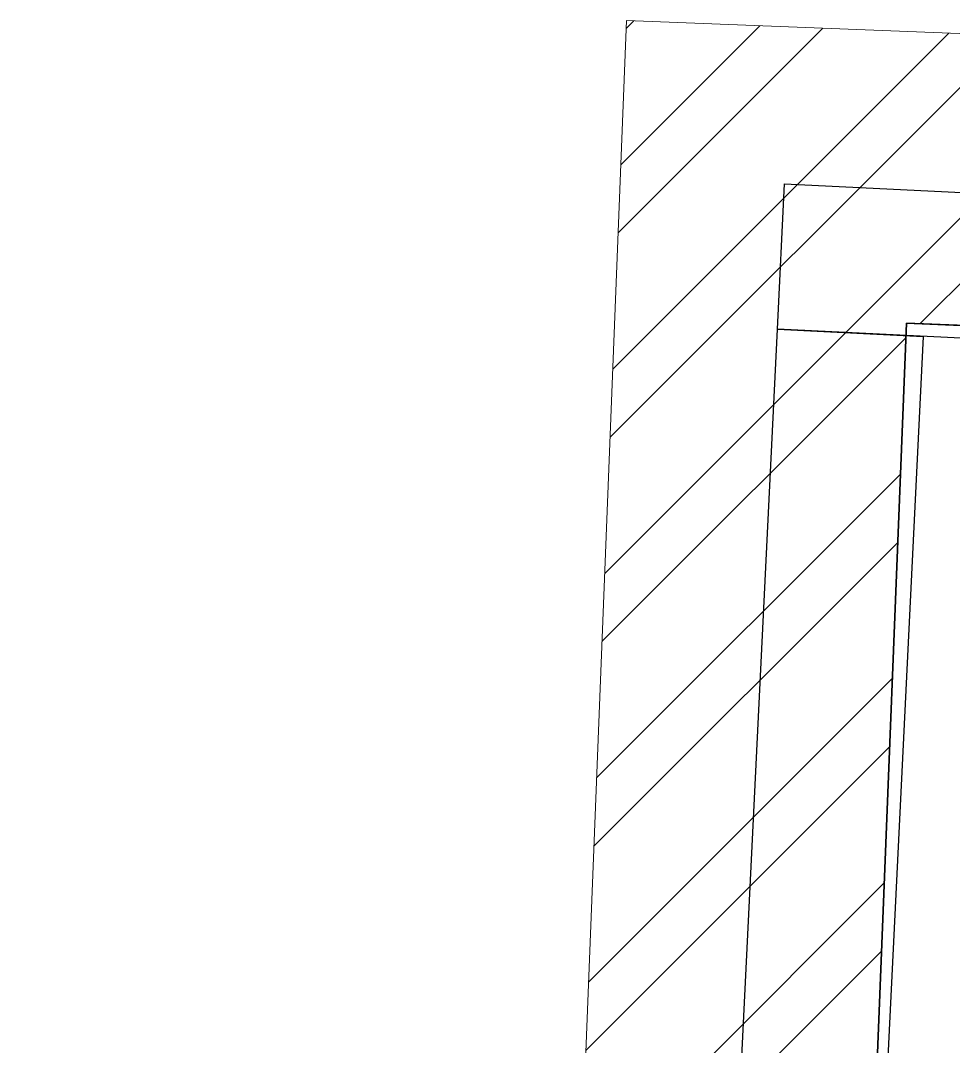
# Model space of a CAD drawing. Header units: millimetres. Extents: x -7692 to 2323, y -5243 to 5750.
# Drawn here: x -7692 to -7052, y 5046 to 5750 of the extents above; entities that cross this region are included whole.
import ezdxf

# ---------------------------------------------------------------- set-up
doc = ezdxf.new("R2010")
doc.units = ezdxf.units.MM
doc.layers.add('I-LK PARTITION', color=21, linetype='Continuous', lineweight=25)
doc.layers.add('WALLS', color=7, linetype='Continuous')
doc.layers.add('WALLS_3D', color=7, linetype='Continuous')

# ---------------------------------------------------------------- blocks, each defined once
blk = doc.blocks.new('roc_clinic')
at = {"layer": 'I-LK PARTITION'}
for points in [[(2500.000000014905, 1599.999999999069), (0, 1600.000000000007), (0, 1700.000000000003), (2500.000000014905, 1699.999999999069)], [(2500.000000000007, 0), (2500.000000014905, 1700.000000000003), (2600.000000014905, 1700.000000000003), (2600.000000000008, 0)]]:
    blk.add_lwpolyline(points, close=True, dxfattribs=at)
blk = doc.blocks.new('ROC_CLINIC_1', base_point=(3.589530676092181, 1.761127815153485))
blk.add_blockref('ROC_clinic', (3.589530676092181, 1.761127815153485))

msp = doc.modelspace()

# ---------------------------------------------------------------- hatches: boundary and pattern name
at = {"layer": 'LENS_HATCH_WALL', "true_color": 0x787878}
h = msp.add_hatch(dxfattribs=at)
h.set_pattern_fill('ANSI32', scale=10, angle=90)
h.set_pattern_definition([(45, (0, 0), (-67.351920908, 67.351920908), []), (45, (44.90128053, 0), (-67.351920908, 67.351920908), [])])
h.paths.add_polyline_path([(2005.9744587620971, -5124.821369915389), (2157.588167541239, -1288.6122740982519), (1643.7239592722185, -1268.3032658670165), (1652.8530216042354, -1037.3088710954576), (2090.628787833385, -1054.6098618567842), (2322.6602089525522, 4816.351127441568), (1874.8883187567264, 4834.047123102095), (1893.9093089539124, 5315.317875070436), (579.0885369154329, 5228.101645550362), (-1772.1357104389042, 5316.79275102683), (-1764.5812717433228, 5507.949794865018), (-4729.607439632892, 5625.133180017553), (-4746.905439639327, 5187.470179854748), (-4984.535956452664, 5196.8617825672), (-4966.283957900746, 5658.690745926491), (-7276.651790990269, 5750.001230438771), (-7692.367179670703, -4768.635834998222), (-4222.262701904168, -4905.779853880312), (-4226.630701922679, -5016.307854348706), (-2415.6714290317805, -5087.879825612206), (-2418.5458343154546, -5160.607154983974)])
h.paths.add_polyline_path([(-2218.128, -5153.986), (-2207.929, -4895.934), (-4018.889, -4824.362), (-4014.521, -4713.834), (-7484.625, -4576.69), (-7084.706, 5542.259), (-5174.026, 5466.745), (-5192.278, 5004.916), (-4554.96, 4979.728), (-4537.662, 5417.391), (-1972.323, 5316.004), (-1980.374, 5112.282), (578.538, 5167.147), (1686.167, 5123.372), (1667.146, 4642.101), (2114.918, 4624.405), (1898.683, -846.868), (1460.907, -829.567), (1435.982, -1460.249), (1949.846, -1480.558), (1805.952, -5121.439)])

# ---------------------------------------------------------------- linework, layer by layer
at = {"layer": 'LENS_WALL_OUTLINE', "lineweight": 13, "true_color": 0xffffff}
msp.add_lwpolyline([(2005.9744587620971, -5124.821369915389), (2157.588167541239, -1288.6122740982519), (1643.7239592722185, -1268.3032658670165), (1652.8530216042354, -1037.3088710954576), (2090.628787833385, -1054.6098618567842), (2322.6602089525522, 4816.351127441568), (1874.8883187567264, 4834.047123102095), (1893.9093089539124, 5315.317875070436), (579.0885369154329, 5228.101645550362), (-1772.1357104389042, 5316.79275102683), (-1764.5812717433228, 5507.949794865018), (-4729.607439632892, 5625.133180017553), (-4746.905439639327, 5187.470179854748), (-4984.535956452664, 5196.8617825672), (-4966.283957900746, 5658.690745926491), (-7276.651790990269, 5750.001230438771), (-7692.367179670703, -4768.635834998222), (-4222.262701904168, -4905.779853880312), (-4226.630701922679, -5016.307854348706), (-2415.6714290317805, -5087.879825612206), (-2418.5458343154546, -5160.607154983974)], close=True, dxfattribs=at)
at = {"layer": 'WALLS'}
for p, q in [((-7484.625056939906, -4576.689386824652), (-7084.706124091806, 5542.259305288446)), ((-7084.705326327691, 5542.2585978700445), (-5174.026427000177, 5466.744800356424))]:
    msp.add_line(p, q, dxfattribs=at)
at = {"layer": 'WALLS_3D'}
for points in [[(-7484.625056939906, -4576.689386824652), (-7084.706124091806, 5542.259305288446), (-7084.706124091806, 5542.259305288446, 3140.000343322754), (-7484.625056939906, -4576.689386824652, 3140.000343322754)], [(-7084.705326327691, 5542.2585978700445), (-5174.026427000177, 5466.744800356424), (-5174.026427000177, 5466.744800356424, 2718.461275100708), (-7084.705326327691, 5542.2585978700445, 2718.461275100708)]]:
    msp.add_3dface(points, dxfattribs=at)

# ---------------------------------------------------------------- block references
at = {"rotation": 87.19763673423896}
msp.add_blockref('ROC_CLINIC_1', (-5597.394844176108, 2957.9738006689367), dxfattribs=at)

doc.saveas('drawing.dxf')
